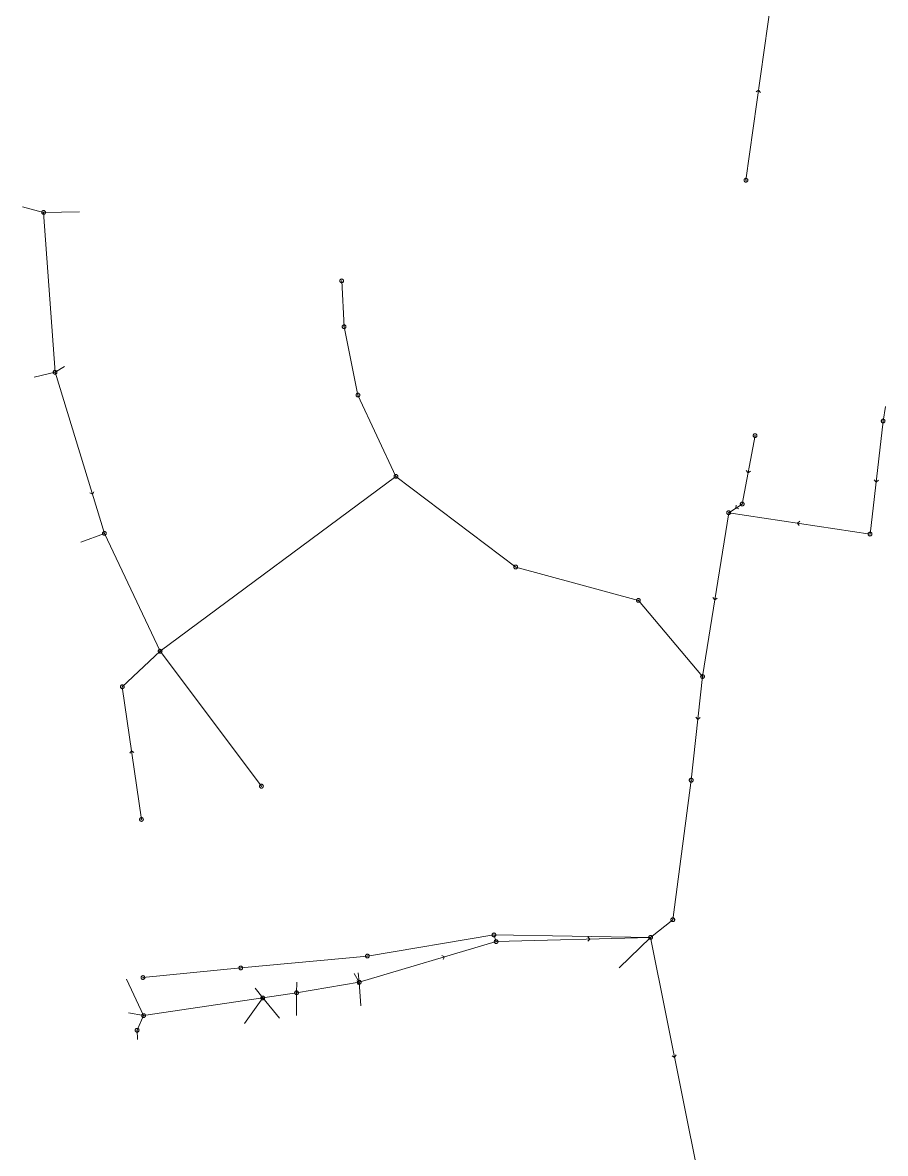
# Model space of a CAD drawing. Header units: metres. Extents: x 25504150 to 25508618, y 6694193 to 6702753.
# Drawn here: x 25504727.4 to 25504939.4, y 6696602.7 to 6696880.6 of the extents above; entities that cross this region are included whole.
import ezdxf

# ---------------------------------------------------------------- set-up
doc = ezdxf.new("R2010")
doc.units = ezdxf.units.M
for name, pattern in [('Sewer_node', [0]), ('Viemariputket', [0]), ('Viemarivarusteet', [0])]:
    doc.linetypes.add(name, pattern=pattern)
for name, color, linetype, lineweight in [('Sewer_node', 7, 'Sewer_node', 0), ('Viemariputket', 7, 'Viemariputket', 0), ('Viemarivarusteet', 7, 'Viemarivarusteet', 0)]:
    doc.layers.add(name, color=color, linetype=linetype, lineweight=lineweight)

msp = doc.modelspace()

# ---------------------------------------------------------------- linework, layer by layer
at = {"layer": 'Sewer_node', "color": 46, "linetype": 'Continuous', "true_color": 0x7f5f00, "flags": 128}
for points in [[(25504908.71, 6696863.4), (25504908.25, 6696863.99), (25504907.66, 6696863.54)], [(25504905.22, 6696770.52), (25504905.66, 6696769.91), (25504906.26, 6696770.34)], [(25504936.63, 6696768.24), (25504937.11, 6696767.66), (25504937.69, 6696768.13)], [(25504743.93, 6696765), (25504744.6, 6696764.66), (25504744.95, 6696765.31)], [(25504902.77, 6696761.99), (25504902.63, 6696761.26), (25504903.36, 6696761.11)], [(25504918.37, 6696758.04), (25504917.77, 6696757.59), (25504918.22, 6696756.99)], [(25504897.02, 6696739.28), (25504897.48, 6696738.69), (25504898.07, 6696739.13)], [(25504892.85, 6696709.92), (25504893.33, 6696709.34), (25504893.91, 6696709.8)], [(25504754.8, 6696701.19), (25504754.19, 6696701.62), (25504753.76, 6696701.02)], [(25504866.3, 6696654.82), (25504866.81, 6696655.37), (25504866.27, 6696655.88)], [(25504830.74, 6696650.31), (25504831.09, 6696650.97), (25504830.44, 6696651.32)], [(25504809.81, 6696644.09), (25504810.16, 6696644.75), (25504809.51, 6696645.1)], [(25504886.98, 6696626.7), (25504887.61, 6696626.29), (25504888.02, 6696626.9)]]:
    msp.add_lwpolyline(points, dxfattribs=at)
for points, elevation in [([(25504905.59, 6696841.86), (25504905.58, 6696841.93), (25504905.57, 6696842), (25504905.54, 6696842.07), (25504905.5, 6696842.13), (25504905.46, 6696842.19), (25504905.4, 6696842.23), (25504905.34, 6696842.27), (25504905.27, 6696842.3), (25504905.2, 6696842.31), (25504905.13, 6696842.32), (25504905.06, 6696842.31), (25504904.99, 6696842.3), (25504904.92, 6696842.27), (25504904.86, 6696842.23), (25504904.8, 6696842.19), (25504904.76, 6696842.13), (25504904.72, 6696842.07), (25504904.69, 6696842), (25504904.68, 6696841.93), (25504904.67, 6696841.86), (25504904.68, 6696841.79), (25504904.69, 6696841.72), (25504904.72, 6696841.65), (25504904.76, 6696841.59), (25504904.8, 6696841.53), (25504904.86, 6696841.49), (25504904.92, 6696841.45), (25504904.99, 6696841.42), (25504905.06, 6696841.41), (25504905.13, 6696841.4), (25504905.2, 6696841.41), (25504905.27, 6696841.42), (25504905.34, 6696841.45), (25504905.4, 6696841.49), (25504905.46, 6696841.53), (25504905.5, 6696841.59), (25504905.54, 6696841.65), (25504905.57, 6696841.72), (25504905.58, 6696841.79)], 48.59), ([(25504733.06, 6696833.93), (25504733.05, 6696834), (25504733.04, 6696834.07), (25504733.01, 6696834.14), (25504732.97, 6696834.2), (25504732.93, 6696834.26), (25504732.87, 6696834.3), (25504732.81, 6696834.34), (25504732.74, 6696834.37), (25504732.67, 6696834.38), (25504732.6, 6696834.39), (25504732.53, 6696834.38), (25504732.46, 6696834.37), (25504732.39, 6696834.34), (25504732.33, 6696834.3), (25504732.27, 6696834.26), (25504732.23, 6696834.2), (25504732.19, 6696834.14), (25504732.16, 6696834.07), (25504732.15, 6696834), (25504732.14, 6696833.93), (25504732.15, 6696833.86), (25504732.16, 6696833.79), (25504732.19, 6696833.72), (25504732.23, 6696833.66), (25504732.27, 6696833.6), (25504732.33, 6696833.56), (25504732.39, 6696833.52), (25504732.46, 6696833.49), (25504732.53, 6696833.48), (25504732.6, 6696833.47), (25504732.67, 6696833.48), (25504732.74, 6696833.49), (25504732.81, 6696833.52), (25504732.87, 6696833.56), (25504732.93, 6696833.6), (25504732.97, 6696833.66), (25504733.01, 6696833.72), (25504733.04, 6696833.79), (25504733.05, 6696833.86)], 52.51), ([(25504939.31, 6696782.67), (25504939.3, 6696782.74), (25504939.29, 6696782.81), (25504939.26, 6696782.88), (25504939.22, 6696782.94), (25504939.18, 6696783), (25504939.12, 6696783.04), (25504939.06, 6696783.08), (25504938.99, 6696783.11), (25504938.92, 6696783.12), (25504938.85, 6696783.13), (25504938.78, 6696783.12), (25504938.71, 6696783.11), (25504938.64, 6696783.08), (25504938.58, 6696783.04), (25504938.52, 6696783), (25504938.48, 6696782.94), (25504938.44, 6696782.88), (25504938.41, 6696782.81), (25504938.4, 6696782.74), (25504938.39, 6696782.67), (25504938.4, 6696782.6), (25504938.41, 6696782.53), (25504938.44, 6696782.46), (25504938.48, 6696782.4), (25504938.52, 6696782.34), (25504938.58, 6696782.3), (25504938.64, 6696782.26), (25504938.71, 6696782.23), (25504938.78, 6696782.22), (25504938.85, 6696782.21), (25504938.92, 6696782.22), (25504938.99, 6696782.23), (25504939.06, 6696782.26), (25504939.12, 6696782.3), (25504939.18, 6696782.34), (25504939.22, 6696782.4), (25504939.26, 6696782.46), (25504939.29, 6696782.53), (25504939.3, 6696782.6)], 50.02), ([(25504907.84, 6696779.09), (25504907.83, 6696779.16), (25504907.82, 6696779.23), (25504907.79, 6696779.3), (25504907.75, 6696779.36), (25504907.71, 6696779.42), (25504907.65, 6696779.46), (25504907.59, 6696779.5), (25504907.52, 6696779.53), (25504907.45, 6696779.54), (25504907.38, 6696779.55), (25504907.31, 6696779.54), (25504907.24, 6696779.53), (25504907.17, 6696779.5), (25504907.11, 6696779.46), (25504907.05, 6696779.42), (25504907.01, 6696779.36), (25504906.97, 6696779.3), (25504906.94, 6696779.23), (25504906.93, 6696779.16), (25504906.92, 6696779.09), (25504906.93, 6696779.02), (25504906.94, 6696778.95), (25504906.97, 6696778.88), (25504907.01, 6696778.82), (25504907.05, 6696778.76), (25504907.11, 6696778.72), (25504907.17, 6696778.68), (25504907.24, 6696778.65), (25504907.31, 6696778.64), (25504907.38, 6696778.63), (25504907.45, 6696778.64), (25504907.52, 6696778.65), (25504907.59, 6696778.68), (25504907.65, 6696778.72), (25504907.71, 6696778.76), (25504907.75, 6696778.82), (25504907.79, 6696778.88), (25504907.82, 6696778.95), (25504907.83, 6696779.02)], 49.45), ([(25504819.62, 6696769.07), (25504819.61, 6696769.14), (25504819.6, 6696769.21), (25504819.57, 6696769.28), (25504819.53, 6696769.34), (25504819.49, 6696769.4), (25504819.43, 6696769.44), (25504819.37, 6696769.48), (25504819.3, 6696769.51), (25504819.23, 6696769.52), (25504819.16, 6696769.53), (25504819.09, 6696769.52), (25504819.02, 6696769.51), (25504818.95, 6696769.48), (25504818.89, 6696769.44), (25504818.83, 6696769.4), (25504818.79, 6696769.34), (25504818.75, 6696769.28), (25504818.72, 6696769.21), (25504818.71, 6696769.14), (25504818.7, 6696769.07), (25504818.71, 6696769), (25504818.72, 6696768.93), (25504818.75, 6696768.86), (25504818.79, 6696768.8), (25504818.83, 6696768.74), (25504818.89, 6696768.7), (25504818.95, 6696768.66), (25504819.02, 6696768.63), (25504819.09, 6696768.62), (25504819.16, 6696768.61), (25504819.23, 6696768.62), (25504819.3, 6696768.63), (25504819.37, 6696768.66), (25504819.43, 6696768.7), (25504819.49, 6696768.74), (25504819.53, 6696768.8), (25504819.57, 6696768.86), (25504819.6, 6696768.93), (25504819.61, 6696769)], 51.5), ([(25504904.69, 6696762.27), (25504904.68, 6696762.34), (25504904.67, 6696762.42), (25504904.64, 6696762.48), (25504904.6, 6696762.55), (25504904.55, 6696762.6), (25504904.5, 6696762.65), (25504904.43, 6696762.69), (25504904.37, 6696762.72), (25504904.29, 6696762.73), (25504904.22, 6696762.74), (25504904.15, 6696762.73), (25504904.07, 6696762.72), (25504904.01, 6696762.69), (25504903.94, 6696762.65), (25504903.89, 6696762.6), (25504903.84, 6696762.55), (25504903.8, 6696762.48), (25504903.77, 6696762.42), (25504903.76, 6696762.34), (25504903.75, 6696762.27), (25504903.76, 6696762.2), (25504903.77, 6696762.12), (25504903.8, 6696762.06), (25504903.84, 6696761.99), (25504903.89, 6696761.94), (25504903.94, 6696761.89), (25504904.01, 6696761.85), (25504904.07, 6696761.82), (25504904.15, 6696761.81), (25504904.22, 6696761.8), (25504904.29, 6696761.81), (25504904.37, 6696761.82), (25504904.43, 6696761.85), (25504904.5, 6696761.89), (25504904.55, 6696761.94), (25504904.6, 6696761.99), (25504904.64, 6696762.06), (25504904.67, 6696762.12), (25504904.68, 6696762.2)], 49.81), ([(25504901.36, 6696760.14), (25504901.35, 6696760.21), (25504901.34, 6696760.28), (25504901.31, 6696760.35), (25504901.27, 6696760.41), (25504901.23, 6696760.47), (25504901.17, 6696760.51), (25504901.11, 6696760.55), (25504901.04, 6696760.58), (25504900.97, 6696760.59), (25504900.9, 6696760.6), (25504900.83, 6696760.59), (25504900.76, 6696760.58), (25504900.69, 6696760.55), (25504900.63, 6696760.51), (25504900.57, 6696760.47), (25504900.53, 6696760.41), (25504900.49, 6696760.35), (25504900.46, 6696760.28), (25504900.45, 6696760.21), (25504900.44, 6696760.14), (25504900.45, 6696760.07), (25504900.46, 6696760), (25504900.49, 6696759.93), (25504900.53, 6696759.87), (25504900.57, 6696759.81), (25504900.63, 6696759.77), (25504900.69, 6696759.73), (25504900.76, 6696759.7), (25504900.83, 6696759.69), (25504900.9, 6696759.68), (25504900.97, 6696759.69), (25504901.04, 6696759.7), (25504901.11, 6696759.73), (25504901.17, 6696759.77), (25504901.23, 6696759.81), (25504901.27, 6696759.87), (25504901.31, 6696759.93), (25504901.34, 6696760), (25504901.35, 6696760.07)], 49.63), ([(25504748, 6696755.05), (25504747.99, 6696755.12), (25504747.98, 6696755.19), (25504747.95, 6696755.26), (25504747.91, 6696755.32), (25504747.87, 6696755.38), (25504747.81, 6696755.42), (25504747.75, 6696755.46), (25504747.68, 6696755.49), (25504747.61, 6696755.5), (25504747.54, 6696755.51), (25504747.47, 6696755.5), (25504747.4, 6696755.49), (25504747.33, 6696755.46), (25504747.27, 6696755.42), (25504747.21, 6696755.38), (25504747.17, 6696755.32), (25504747.13, 6696755.26), (25504747.1, 6696755.19), (25504747.09, 6696755.12), (25504747.08, 6696755.05), (25504747.09, 6696754.98), (25504747.1, 6696754.91), (25504747.13, 6696754.84), (25504747.17, 6696754.78), (25504747.21, 6696754.72), (25504747.27, 6696754.68), (25504747.33, 6696754.64), (25504747.4, 6696754.61), (25504747.47, 6696754.6), (25504747.54, 6696754.59), (25504747.61, 6696754.6), (25504747.68, 6696754.61), (25504747.75, 6696754.64), (25504747.81, 6696754.68), (25504747.87, 6696754.72), (25504747.91, 6696754.78), (25504747.95, 6696754.84), (25504747.98, 6696754.91), (25504747.99, 6696754.98)], 51.45), ([(25504936.1, 6696754.88), (25504936.09, 6696754.95), (25504936.08, 6696755.03), (25504936.05, 6696755.09), (25504936.01, 6696755.16), (25504935.96, 6696755.21), (25504935.91, 6696755.26), (25504935.84, 6696755.3), (25504935.78, 6696755.33), (25504935.7, 6696755.34), (25504935.63, 6696755.35), (25504935.56, 6696755.34), (25504935.48, 6696755.33), (25504935.42, 6696755.3), (25504935.35, 6696755.26), (25504935.3, 6696755.21), (25504935.25, 6696755.16), (25504935.21, 6696755.09), (25504935.18, 6696755.03), (25504935.17, 6696754.95), (25504935.16, 6696754.88), (25504935.17, 6696754.81), (25504935.18, 6696754.73), (25504935.21, 6696754.67), (25504935.25, 6696754.6), (25504935.3, 6696754.55), (25504935.35, 6696754.5), (25504935.42, 6696754.46), (25504935.48, 6696754.43), (25504935.56, 6696754.42), (25504935.63, 6696754.41), (25504935.7, 6696754.42), (25504935.78, 6696754.43), (25504935.84, 6696754.46), (25504935.91, 6696754.5), (25504935.96, 6696754.55), (25504936.01, 6696754.6), (25504936.05, 6696754.67), (25504936.08, 6696754.73), (25504936.09, 6696754.81)], 50.11), ([(25504894.94, 6696719.88), (25504894.93, 6696719.95), (25504894.92, 6696720.02), (25504894.89, 6696720.09), (25504894.85, 6696720.15), (25504894.81, 6696720.21), (25504894.75, 6696720.25), (25504894.69, 6696720.29), (25504894.62, 6696720.32), (25504894.55, 6696720.33), (25504894.48, 6696720.34), (25504894.41, 6696720.33), (25504894.34, 6696720.32), (25504894.27, 6696720.29), (25504894.21, 6696720.25), (25504894.15, 6696720.21), (25504894.11, 6696720.15), (25504894.07, 6696720.09), (25504894.04, 6696720.02), (25504894.03, 6696719.95), (25504894.02, 6696719.88), (25504894.03, 6696719.81), (25504894.04, 6696719.74), (25504894.07, 6696719.67), (25504894.11, 6696719.61), (25504894.15, 6696719.55), (25504894.21, 6696719.51), (25504894.27, 6696719.47), (25504894.34, 6696719.44), (25504894.41, 6696719.43), (25504894.48, 6696719.42), (25504894.55, 6696719.43), (25504894.62, 6696719.44), (25504894.69, 6696719.47), (25504894.75, 6696719.51), (25504894.81, 6696719.55), (25504894.85, 6696719.61), (25504894.89, 6696719.67), (25504894.92, 6696719.74), (25504894.93, 6696719.81)], 49.78), ([(25504892.16, 6696694.41), (25504892.15, 6696694.48), (25504892.14, 6696694.56), (25504892.11, 6696694.62), (25504892.07, 6696694.69), (25504892.02, 6696694.74), (25504891.97, 6696694.79), (25504891.9, 6696694.83), (25504891.84, 6696694.86), (25504891.76, 6696694.87), (25504891.69, 6696694.88), (25504891.62, 6696694.87), (25504891.54, 6696694.86), (25504891.48, 6696694.83), (25504891.41, 6696694.79), (25504891.36, 6696694.74), (25504891.31, 6696694.69), (25504891.27, 6696694.62), (25504891.24, 6696694.56), (25504891.23, 6696694.48), (25504891.22, 6696694.41), (25504891.23, 6696694.34), (25504891.24, 6696694.26), (25504891.27, 6696694.2), (25504891.31, 6696694.13), (25504891.36, 6696694.08), (25504891.41, 6696694.03), (25504891.48, 6696693.99), (25504891.54, 6696693.96), (25504891.62, 6696693.95), (25504891.69, 6696693.94), (25504891.76, 6696693.95), (25504891.84, 6696693.96), (25504891.9, 6696693.99), (25504891.97, 6696694.03), (25504892.02, 6696694.08), (25504892.07, 6696694.13), (25504892.11, 6696694.2), (25504892.14, 6696694.26), (25504892.15, 6696694.34)], 49.97), ([(25504887.65, 6696660.12), (25504887.64, 6696660.19), (25504887.63, 6696660.27), (25504887.6, 6696660.33), (25504887.56, 6696660.4), (25504887.51, 6696660.45), (25504887.46, 6696660.5), (25504887.39, 6696660.54), (25504887.33, 6696660.57), (25504887.25, 6696660.58), (25504887.18, 6696660.59), (25504887.11, 6696660.58), (25504887.03, 6696660.57), (25504886.97, 6696660.54), (25504886.9, 6696660.5), (25504886.85, 6696660.45), (25504886.8, 6696660.4), (25504886.76, 6696660.33), (25504886.73, 6696660.27), (25504886.72, 6696660.19), (25504886.71, 6696660.12), (25504886.72, 6696660.05), (25504886.73, 6696659.97), (25504886.76, 6696659.91), (25504886.8, 6696659.84), (25504886.85, 6696659.79), (25504886.9, 6696659.74), (25504886.97, 6696659.7), (25504887.03, 6696659.67), (25504887.11, 6696659.66), (25504887.18, 6696659.65), (25504887.25, 6696659.66), (25504887.33, 6696659.67), (25504887.39, 6696659.7), (25504887.46, 6696659.74), (25504887.51, 6696659.79), (25504887.56, 6696659.84), (25504887.6, 6696659.91), (25504887.63, 6696659.97), (25504887.64, 6696660.05)], 49.84), ([(25504882.18, 6696655.78), (25504882.17, 6696655.85), (25504882.16, 6696655.92), (25504882.13, 6696655.99), (25504882.09, 6696656.05), (25504882.05, 6696656.11), (25504881.99, 6696656.15), (25504881.93, 6696656.19), (25504881.86, 6696656.22), (25504881.79, 6696656.23), (25504881.72, 6696656.24), (25504881.65, 6696656.23), (25504881.58, 6696656.22), (25504881.51, 6696656.19), (25504881.45, 6696656.15), (25504881.39, 6696656.11), (25504881.35, 6696656.05), (25504881.31, 6696655.99), (25504881.28, 6696655.92), (25504881.27, 6696655.85), (25504881.26, 6696655.78), (25504881.27, 6696655.71), (25504881.28, 6696655.64), (25504881.31, 6696655.57), (25504881.35, 6696655.51), (25504881.39, 6696655.45), (25504881.45, 6696655.41), (25504881.51, 6696655.37), (25504881.58, 6696655.34), (25504881.65, 6696655.33), (25504881.72, 6696655.32), (25504881.79, 6696655.33), (25504881.86, 6696655.34), (25504881.93, 6696655.37), (25504881.99, 6696655.41), (25504882.05, 6696655.45), (25504882.09, 6696655.51), (25504882.13, 6696655.57), (25504882.16, 6696655.64), (25504882.17, 6696655.71)], 49.95), ([(25504844.23, 6696654.74), (25504844.22, 6696654.81), (25504844.21, 6696654.88), (25504844.18, 6696654.95), (25504844.14, 6696655.01), (25504844.1, 6696655.07), (25504844.04, 6696655.11), (25504843.98, 6696655.15), (25504843.91, 6696655.18), (25504843.84, 6696655.19), (25504843.77, 6696655.2), (25504843.7, 6696655.19), (25504843.63, 6696655.18), (25504843.56, 6696655.15), (25504843.5, 6696655.11), (25504843.44, 6696655.07), (25504843.4, 6696655.01), (25504843.36, 6696654.95), (25504843.33, 6696654.88), (25504843.32, 6696654.81), (25504843.31, 6696654.74), (25504843.32, 6696654.67), (25504843.33, 6696654.6), (25504843.36, 6696654.53), (25504843.4, 6696654.47), (25504843.44, 6696654.41), (25504843.5, 6696654.37), (25504843.56, 6696654.33), (25504843.63, 6696654.3), (25504843.7, 6696654.29), (25504843.77, 6696654.28), (25504843.84, 6696654.29), (25504843.91, 6696654.3), (25504843.98, 6696654.33), (25504844.04, 6696654.37), (25504844.1, 6696654.41), (25504844.14, 6696654.47), (25504844.18, 6696654.53), (25504844.21, 6696654.6), (25504844.22, 6696654.67)], 52.56), ([(25504810.62, 6696644.75), (25504810.61, 6696644.82), (25504810.6, 6696644.89), (25504810.57, 6696644.96), (25504810.53, 6696645.02), (25504810.49, 6696645.08), (25504810.43, 6696645.12), (25504810.37, 6696645.16), (25504810.3, 6696645.19), (25504810.23, 6696645.2), (25504810.16, 6696645.21), (25504810.09, 6696645.2), (25504810.02, 6696645.19), (25504809.95, 6696645.16), (25504809.89, 6696645.12), (25504809.83, 6696645.08), (25504809.79, 6696645.02), (25504809.75, 6696644.96), (25504809.72, 6696644.89), (25504809.71, 6696644.82), (25504809.7, 6696644.75), (25504809.71, 6696644.68), (25504809.72, 6696644.61), (25504809.75, 6696644.54), (25504809.79, 6696644.48), (25504809.83, 6696644.42), (25504809.89, 6696644.38), (25504809.95, 6696644.34), (25504810.02, 6696644.31), (25504810.09, 6696644.3), (25504810.16, 6696644.29), (25504810.23, 6696644.3), (25504810.3, 6696644.31), (25504810.37, 6696644.34), (25504810.43, 6696644.38), (25504810.49, 6696644.42), (25504810.53, 6696644.48), (25504810.57, 6696644.54), (25504810.6, 6696644.61), (25504810.61, 6696644.68)], 51.94), ([(25504786.88, 6696640.9), (25504786.87, 6696640.97), (25504786.86, 6696641.04), (25504786.83, 6696641.11), (25504786.79, 6696641.17), (25504786.75, 6696641.23), (25504786.69, 6696641.27), (25504786.63, 6696641.31), (25504786.56, 6696641.34), (25504786.49, 6696641.35), (25504786.42, 6696641.36), (25504786.35, 6696641.35), (25504786.28, 6696641.34), (25504786.21, 6696641.31), (25504786.15, 6696641.27), (25504786.09, 6696641.23), (25504786.05, 6696641.17), (25504786.01, 6696641.11), (25504785.98, 6696641.04), (25504785.97, 6696640.97), (25504785.96, 6696640.9), (25504785.97, 6696640.83), (25504785.98, 6696640.76), (25504786.01, 6696640.69), (25504786.05, 6696640.63), (25504786.09, 6696640.57), (25504786.15, 6696640.53), (25504786.21, 6696640.49), (25504786.28, 6696640.46), (25504786.35, 6696640.45), (25504786.42, 6696640.44), (25504786.49, 6696640.45), (25504786.56, 6696640.46), (25504786.63, 6696640.49), (25504786.69, 6696640.53), (25504786.75, 6696640.57), (25504786.79, 6696640.63), (25504786.83, 6696640.69), (25504786.86, 6696640.76), (25504786.87, 6696640.83)], 51.76), ([(25504795.19, 6696642.15), (25504795.18, 6696642.22), (25504795.17, 6696642.29), (25504795.14, 6696642.36), (25504795.1, 6696642.42), (25504795.06, 6696642.48), (25504795, 6696642.52), (25504794.94, 6696642.56), (25504794.87, 6696642.59), (25504794.8, 6696642.6), (25504794.73, 6696642.61), (25504794.66, 6696642.6), (25504794.59, 6696642.59), (25504794.52, 6696642.56), (25504794.46, 6696642.52), (25504794.4, 6696642.48), (25504794.36, 6696642.42), (25504794.32, 6696642.36), (25504794.29, 6696642.29), (25504794.28, 6696642.22), (25504794.27, 6696642.15), (25504794.28, 6696642.08), (25504794.29, 6696642.01), (25504794.32, 6696641.94), (25504794.36, 6696641.88), (25504794.4, 6696641.82), (25504794.46, 6696641.78), (25504794.52, 6696641.74), (25504794.59, 6696641.71), (25504794.66, 6696641.7), (25504794.73, 6696641.69), (25504794.8, 6696641.7), (25504794.87, 6696641.71), (25504794.94, 6696641.74), (25504795, 6696641.78), (25504795.06, 6696641.82), (25504795.1, 6696641.88), (25504795.14, 6696641.94), (25504795.17, 6696642.01), (25504795.18, 6696642.08)], 51.82), ([(25504757.63, 6696636.54), (25504757.62, 6696636.61), (25504757.61, 6696636.68), (25504757.58, 6696636.75), (25504757.54, 6696636.81), (25504757.5, 6696636.87), (25504757.44, 6696636.91), (25504757.38, 6696636.95), (25504757.31, 6696636.98), (25504757.24, 6696636.99), (25504757.17, 6696637), (25504757.1, 6696636.99), (25504757.03, 6696636.98), (25504756.96, 6696636.95), (25504756.9, 6696636.91), (25504756.84, 6696636.87), (25504756.8, 6696636.81), (25504756.76, 6696636.75), (25504756.73, 6696636.68), (25504756.72, 6696636.61), (25504756.71, 6696636.54), (25504756.72, 6696636.47), (25504756.73, 6696636.4), (25504756.76, 6696636.33), (25504756.8, 6696636.27), (25504756.84, 6696636.21), (25504756.9, 6696636.17), (25504756.96, 6696636.13), (25504757.03, 6696636.1), (25504757.1, 6696636.09), (25504757.17, 6696636.08), (25504757.24, 6696636.09), (25504757.31, 6696636.1), (25504757.38, 6696636.13), (25504757.44, 6696636.17), (25504757.5, 6696636.21), (25504757.54, 6696636.27), (25504757.58, 6696636.33), (25504757.61, 6696636.4), (25504757.62, 6696636.47)], 51.99), ([(25504756.04, 6696632.95), (25504756.03, 6696633.02), (25504756.02, 6696633.1), (25504755.99, 6696633.16), (25504755.95, 6696633.23), (25504755.9, 6696633.28), (25504755.85, 6696633.33), (25504755.78, 6696633.37), (25504755.72, 6696633.4), (25504755.64, 6696633.41), (25504755.57, 6696633.42), (25504755.5, 6696633.41), (25504755.42, 6696633.4), (25504755.36, 6696633.37), (25504755.29, 6696633.33), (25504755.24, 6696633.28), (25504755.19, 6696633.23), (25504755.15, 6696633.16), (25504755.12, 6696633.1), (25504755.11, 6696633.02), (25504755.1, 6696632.95), (25504755.11, 6696632.88), (25504755.12, 6696632.8), (25504755.15, 6696632.74), (25504755.19, 6696632.67), (25504755.24, 6696632.62), (25504755.29, 6696632.57), (25504755.36, 6696632.53), (25504755.42, 6696632.5), (25504755.5, 6696632.49), (25504755.57, 6696632.48), (25504755.64, 6696632.49), (25504755.72, 6696632.5), (25504755.78, 6696632.53), (25504755.85, 6696632.57), (25504755.9, 6696632.62), (25504755.95, 6696632.67), (25504755.99, 6696632.74), (25504756.02, 6696632.8), (25504756.03, 6696632.88)], 52.19)]:
    msp.add_lwpolyline(points, close=True, dxfattribs=dict(at, elevation=elevation))
for points in [[(25504806.29, 6696817.12), (25504806.28, 6696817.19), (25504806.27, 6696817.26), (25504806.24, 6696817.33), (25504806.2, 6696817.39), (25504806.16, 6696817.45), (25504806.1, 6696817.49), (25504806.04, 6696817.53), (25504805.97, 6696817.56), (25504805.9, 6696817.57), (25504805.83, 6696817.58), (25504805.76, 6696817.57), (25504805.69, 6696817.56), (25504805.62, 6696817.53), (25504805.56, 6696817.49), (25504805.5, 6696817.45), (25504805.46, 6696817.39), (25504805.42, 6696817.33), (25504805.39, 6696817.26), (25504805.38, 6696817.19), (25504805.37, 6696817.12), (25504805.38, 6696817.05), (25504805.39, 6696816.98), (25504805.42, 6696816.91), (25504805.46, 6696816.85), (25504805.5, 6696816.79), (25504805.56, 6696816.75), (25504805.62, 6696816.71), (25504805.69, 6696816.68), (25504805.76, 6696816.67), (25504805.83, 6696816.66), (25504805.9, 6696816.67), (25504805.97, 6696816.68), (25504806.04, 6696816.71), (25504806.1, 6696816.75), (25504806.16, 6696816.79), (25504806.2, 6696816.85), (25504806.24, 6696816.91), (25504806.27, 6696816.98), (25504806.28, 6696817.05)], [(25504806.88, 6696805.85), (25504806.87, 6696805.92), (25504806.86, 6696805.99), (25504806.83, 6696806.06), (25504806.79, 6696806.12), (25504806.75, 6696806.18), (25504806.69, 6696806.22), (25504806.63, 6696806.26), (25504806.56, 6696806.29), (25504806.49, 6696806.3), (25504806.42, 6696806.31), (25504806.35, 6696806.3), (25504806.28, 6696806.29), (25504806.21, 6696806.26), (25504806.15, 6696806.22), (25504806.09, 6696806.18), (25504806.05, 6696806.12), (25504806.01, 6696806.06), (25504805.98, 6696805.99), (25504805.97, 6696805.92), (25504805.96, 6696805.85), (25504805.97, 6696805.78), (25504805.98, 6696805.71), (25504806.01, 6696805.64), (25504806.05, 6696805.58), (25504806.09, 6696805.52), (25504806.15, 6696805.48), (25504806.21, 6696805.44), (25504806.28, 6696805.41), (25504806.35, 6696805.4), (25504806.42, 6696805.39), (25504806.49, 6696805.4), (25504806.56, 6696805.41), (25504806.63, 6696805.44), (25504806.69, 6696805.48), (25504806.75, 6696805.52), (25504806.79, 6696805.58), (25504806.83, 6696805.64), (25504806.86, 6696805.71), (25504806.87, 6696805.78)], [(25504735.87, 6696794.64), (25504735.86, 6696794.71), (25504735.85, 6696794.78), (25504735.82, 6696794.85), (25504735.78, 6696794.91), (25504735.74, 6696794.97), (25504735.68, 6696795.01), (25504735.62, 6696795.05), (25504735.55, 6696795.08), (25504735.48, 6696795.09), (25504735.41, 6696795.1), (25504735.34, 6696795.09), (25504735.27, 6696795.08), (25504735.2, 6696795.05), (25504735.14, 6696795.01), (25504735.08, 6696794.97), (25504735.04, 6696794.91), (25504735, 6696794.85), (25504734.97, 6696794.78), (25504734.96, 6696794.71), (25504734.95, 6696794.64), (25504734.96, 6696794.57), (25504734.97, 6696794.5), (25504735, 6696794.43), (25504735.04, 6696794.37), (25504735.08, 6696794.31), (25504735.14, 6696794.27), (25504735.2, 6696794.23), (25504735.27, 6696794.2), (25504735.34, 6696794.19), (25504735.41, 6696794.18), (25504735.48, 6696794.19), (25504735.55, 6696794.2), (25504735.62, 6696794.23), (25504735.68, 6696794.27), (25504735.74, 6696794.31), (25504735.78, 6696794.37), (25504735.82, 6696794.43), (25504735.85, 6696794.5), (25504735.86, 6696794.57)], [(25504810.28, 6696789.04), (25504810.27, 6696789.11), (25504810.26, 6696789.18), (25504810.23, 6696789.25), (25504810.19, 6696789.31), (25504810.15, 6696789.37), (25504810.09, 6696789.41), (25504810.03, 6696789.45), (25504809.96, 6696789.48), (25504809.89, 6696789.49), (25504809.82, 6696789.5), (25504809.75, 6696789.49), (25504809.68, 6696789.48), (25504809.61, 6696789.45), (25504809.55, 6696789.41), (25504809.49, 6696789.37), (25504809.45, 6696789.31), (25504809.41, 6696789.25), (25504809.38, 6696789.18), (25504809.37, 6696789.11), (25504809.36, 6696789.04), (25504809.37, 6696788.97), (25504809.38, 6696788.9), (25504809.41, 6696788.83), (25504809.45, 6696788.77), (25504809.49, 6696788.71), (25504809.55, 6696788.67), (25504809.61, 6696788.63), (25504809.68, 6696788.6), (25504809.75, 6696788.59), (25504809.82, 6696788.58), (25504809.89, 6696788.59), (25504809.96, 6696788.6), (25504810.03, 6696788.63), (25504810.09, 6696788.67), (25504810.15, 6696788.71), (25504810.19, 6696788.77), (25504810.23, 6696788.83), (25504810.26, 6696788.9), (25504810.27, 6696788.97)], [(25504849.06, 6696746.79), (25504849.05, 6696746.86), (25504849.04, 6696746.94), (25504849.01, 6696747), (25504848.97, 6696747.07), (25504848.92, 6696747.12), (25504848.87, 6696747.17), (25504848.8, 6696747.21), (25504848.74, 6696747.24), (25504848.66, 6696747.25), (25504848.59, 6696747.26), (25504848.52, 6696747.25), (25504848.44, 6696747.24), (25504848.38, 6696747.21), (25504848.31, 6696747.17), (25504848.26, 6696747.12), (25504848.21, 6696747.07), (25504848.17, 6696747), (25504848.14, 6696746.94), (25504848.13, 6696746.86), (25504848.12, 6696746.79), (25504848.13, 6696746.72), (25504848.14, 6696746.64), (25504848.17, 6696746.58), (25504848.21, 6696746.51), (25504848.26, 6696746.46), (25504848.31, 6696746.41), (25504848.38, 6696746.37), (25504848.44, 6696746.34), (25504848.52, 6696746.33), (25504848.59, 6696746.32), (25504848.66, 6696746.33), (25504848.74, 6696746.34), (25504848.8, 6696746.37), (25504848.87, 6696746.41), (25504848.92, 6696746.46), (25504848.97, 6696746.51), (25504849.01, 6696746.58), (25504849.04, 6696746.64), (25504849.05, 6696746.72)], [(25504879.18, 6696738.59), (25504879.17, 6696738.66), (25504879.16, 6696738.73), (25504879.13, 6696738.8), (25504879.09, 6696738.86), (25504879.05, 6696738.92), (25504878.99, 6696738.96), (25504878.93, 6696739), (25504878.86, 6696739.03), (25504878.79, 6696739.04), (25504878.72, 6696739.05), (25504878.65, 6696739.04), (25504878.58, 6696739.03), (25504878.51, 6696739), (25504878.45, 6696738.96), (25504878.39, 6696738.92), (25504878.35, 6696738.86), (25504878.31, 6696738.8), (25504878.28, 6696738.73), (25504878.27, 6696738.66), (25504878.26, 6696738.59), (25504878.27, 6696738.52), (25504878.28, 6696738.45), (25504878.31, 6696738.38), (25504878.35, 6696738.32), (25504878.39, 6696738.26), (25504878.45, 6696738.22), (25504878.51, 6696738.18), (25504878.58, 6696738.15), (25504878.65, 6696738.14), (25504878.72, 6696738.13), (25504878.79, 6696738.14), (25504878.86, 6696738.15), (25504878.93, 6696738.18), (25504878.99, 6696738.22), (25504879.05, 6696738.26), (25504879.09, 6696738.32), (25504879.13, 6696738.38), (25504879.16, 6696738.45), (25504879.17, 6696738.52)], [(25504761.69, 6696726.11), (25504761.68, 6696726.18), (25504761.67, 6696726.25), (25504761.64, 6696726.32), (25504761.6, 6696726.38), (25504761.56, 6696726.44), (25504761.5, 6696726.48), (25504761.44, 6696726.52), (25504761.37, 6696726.55), (25504761.3, 6696726.56), (25504761.23, 6696726.57), (25504761.16, 6696726.56), (25504761.09, 6696726.55), (25504761.02, 6696726.52), (25504760.96, 6696726.48), (25504760.9, 6696726.44), (25504760.86, 6696726.38), (25504760.82, 6696726.32), (25504760.79, 6696726.25), (25504760.78, 6696726.18), (25504760.77, 6696726.11), (25504760.78, 6696726.04), (25504760.79, 6696725.97), (25504760.82, 6696725.9), (25504760.86, 6696725.84), (25504760.9, 6696725.78), (25504760.96, 6696725.74), (25504761.02, 6696725.7), (25504761.09, 6696725.67), (25504761.16, 6696725.66), (25504761.23, 6696725.65), (25504761.3, 6696725.66), (25504761.37, 6696725.67), (25504761.44, 6696725.7), (25504761.5, 6696725.74), (25504761.56, 6696725.78), (25504761.6, 6696725.84), (25504761.64, 6696725.9), (25504761.67, 6696725.97), (25504761.68, 6696726.04)], [(25504752.37, 6696717.35), (25504752.36, 6696717.42), (25504752.35, 6696717.49), (25504752.32, 6696717.56), (25504752.28, 6696717.62), (25504752.24, 6696717.68), (25504752.18, 6696717.72), (25504752.12, 6696717.76), (25504752.05, 6696717.79), (25504751.98, 6696717.8), (25504751.91, 6696717.81), (25504751.84, 6696717.8), (25504751.77, 6696717.79), (25504751.7, 6696717.76), (25504751.64, 6696717.72), (25504751.58, 6696717.68), (25504751.54, 6696717.62), (25504751.5, 6696717.56), (25504751.47, 6696717.49), (25504751.46, 6696717.42), (25504751.45, 6696717.35), (25504751.46, 6696717.28), (25504751.47, 6696717.21), (25504751.5, 6696717.14), (25504751.54, 6696717.08), (25504751.58, 6696717.02), (25504751.64, 6696716.98), (25504751.7, 6696716.94), (25504751.77, 6696716.91), (25504751.84, 6696716.9), (25504751.91, 6696716.89), (25504751.98, 6696716.9), (25504752.05, 6696716.91), (25504752.12, 6696716.94), (25504752.18, 6696716.98), (25504752.24, 6696717.02), (25504752.28, 6696717.08), (25504752.32, 6696717.14), (25504752.35, 6696717.21), (25504752.36, 6696717.28)], [(25504786.58, 6696692.93), (25504786.57, 6696693), (25504786.56, 6696693.08), (25504786.53, 6696693.14), (25504786.49, 6696693.21), (25504786.44, 6696693.26), (25504786.39, 6696693.31), (25504786.32, 6696693.35), (25504786.26, 6696693.38), (25504786.18, 6696693.39), (25504786.11, 6696693.4), (25504786.04, 6696693.39), (25504785.96, 6696693.38), (25504785.9, 6696693.35), (25504785.83, 6696693.31), (25504785.78, 6696693.26), (25504785.73, 6696693.21), (25504785.69, 6696693.14), (25504785.66, 6696693.08), (25504785.65, 6696693), (25504785.64, 6696692.93), (25504785.65, 6696692.86), (25504785.66, 6696692.78), (25504785.69, 6696692.72), (25504785.73, 6696692.65), (25504785.78, 6696692.6), (25504785.83, 6696692.55), (25504785.9, 6696692.51), (25504785.96, 6696692.48), (25504786.04, 6696692.47), (25504786.11, 6696692.46), (25504786.18, 6696692.47), (25504786.26, 6696692.48), (25504786.32, 6696692.51), (25504786.39, 6696692.55), (25504786.44, 6696692.6), (25504786.49, 6696692.65), (25504786.53, 6696692.72), (25504786.56, 6696692.78), (25504786.57, 6696692.86)], [(25504757.1, 6696684.75), (25504757.09, 6696684.82), (25504757.08, 6696684.89), (25504757.05, 6696684.96), (25504757.01, 6696685.02), (25504756.97, 6696685.08), (25504756.91, 6696685.12), (25504756.85, 6696685.16), (25504756.78, 6696685.19), (25504756.71, 6696685.2), (25504756.64, 6696685.21), (25504756.57, 6696685.2), (25504756.5, 6696685.19), (25504756.43, 6696685.16), (25504756.37, 6696685.12), (25504756.31, 6696685.08), (25504756.27, 6696685.02), (25504756.23, 6696684.96), (25504756.2, 6696684.89), (25504756.19, 6696684.82), (25504756.18, 6696684.75), (25504756.19, 6696684.68), (25504756.2, 6696684.61), (25504756.23, 6696684.54), (25504756.27, 6696684.48), (25504756.31, 6696684.42), (25504756.37, 6696684.38), (25504756.43, 6696684.34), (25504756.5, 6696684.31), (25504756.57, 6696684.3), (25504756.64, 6696684.29), (25504756.71, 6696684.3), (25504756.78, 6696684.31), (25504756.85, 6696684.34), (25504756.91, 6696684.38), (25504756.97, 6696684.42), (25504757.01, 6696684.48), (25504757.05, 6696684.54), (25504757.08, 6696684.61), (25504757.09, 6696684.68)]]:
    msp.add_lwpolyline(points, close=True, dxfattribs=at)
at = {"layer": 'Sewer_node', "color": 252, "linetype": 'Continuous', "lineweight": 9, "true_color": 0x848484, "flags": 128}
for points, elevation in [([(25504843.69, 6696656.39), (25504843.68, 6696656.46), (25504843.67, 6696656.54), (25504843.64, 6696656.6), (25504843.6, 6696656.67), (25504843.55, 6696656.72), (25504843.5, 6696656.77), (25504843.43, 6696656.81), (25504843.37, 6696656.84), (25504843.29, 6696656.85), (25504843.22, 6696656.86), (25504843.15, 6696656.85), (25504843.07, 6696656.84), (25504843.01, 6696656.81), (25504842.94, 6696656.77), (25504842.89, 6696656.72), (25504842.84, 6696656.67), (25504842.8, 6696656.6), (25504842.77, 6696656.54), (25504842.76, 6696656.46), (25504842.75, 6696656.39), (25504842.76, 6696656.32), (25504842.77, 6696656.24), (25504842.8, 6696656.18), (25504842.84, 6696656.11), (25504842.89, 6696656.06), (25504842.94, 6696656.01), (25504843.01, 6696655.97), (25504843.07, 6696655.94), (25504843.15, 6696655.93), (25504843.22, 6696655.92), (25504843.29, 6696655.93), (25504843.37, 6696655.94), (25504843.43, 6696655.97), (25504843.5, 6696656.01), (25504843.55, 6696656.06), (25504843.6, 6696656.11), (25504843.64, 6696656.18), (25504843.67, 6696656.24), (25504843.68, 6696656.32)], 52.84), ([(25504812.6, 6696651.18), (25504812.59, 6696651.25), (25504812.58, 6696651.32), (25504812.55, 6696651.39), (25504812.51, 6696651.45), (25504812.47, 6696651.51), (25504812.41, 6696651.55), (25504812.35, 6696651.59), (25504812.28, 6696651.62), (25504812.21, 6696651.63), (25504812.14, 6696651.64), (25504812.07, 6696651.63), (25504812, 6696651.62), (25504811.93, 6696651.59), (25504811.87, 6696651.55), (25504811.81, 6696651.51), (25504811.77, 6696651.45), (25504811.73, 6696651.39), (25504811.7, 6696651.32), (25504811.69, 6696651.25), (25504811.68, 6696651.18), (25504811.69, 6696651.11), (25504811.7, 6696651.04), (25504811.73, 6696650.97), (25504811.77, 6696650.91), (25504811.81, 6696650.85), (25504811.87, 6696650.81), (25504811.93, 6696650.77), (25504812, 6696650.74), (25504812.07, 6696650.73), (25504812.14, 6696650.72), (25504812.21, 6696650.73), (25504812.28, 6696650.74), (25504812.35, 6696650.77), (25504812.41, 6696650.81), (25504812.47, 6696650.85), (25504812.51, 6696650.91), (25504812.55, 6696650.97), (25504812.58, 6696651.04), (25504812.59, 6696651.11)], 52.06), ([(25504781.5, 6696648.26), (25504781.49, 6696648.33), (25504781.48, 6696648.4), (25504781.45, 6696648.47), (25504781.41, 6696648.53), (25504781.37, 6696648.59), (25504781.31, 6696648.63), (25504781.25, 6696648.67), (25504781.18, 6696648.7), (25504781.11, 6696648.71), (25504781.04, 6696648.72), (25504780.97, 6696648.71), (25504780.9, 6696648.7), (25504780.83, 6696648.67), (25504780.77, 6696648.63), (25504780.71, 6696648.59), (25504780.67, 6696648.53), (25504780.63, 6696648.47), (25504780.6, 6696648.4), (25504780.59, 6696648.33), (25504780.58, 6696648.26), (25504780.59, 6696648.19), (25504780.6, 6696648.12), (25504780.63, 6696648.05), (25504780.67, 6696647.99), (25504780.71, 6696647.93), (25504780.77, 6696647.89), (25504780.83, 6696647.85), (25504780.9, 6696647.82), (25504780.97, 6696647.81), (25504781.04, 6696647.8), (25504781.11, 6696647.81), (25504781.18, 6696647.82), (25504781.25, 6696647.85), (25504781.31, 6696647.89), (25504781.37, 6696647.93), (25504781.41, 6696647.99), (25504781.45, 6696648.05), (25504781.48, 6696648.12), (25504781.49, 6696648.19)], 51.77), ([(25504757.46, 6696645.91), (25504757.45, 6696645.98), (25504757.44, 6696646.05), (25504757.41, 6696646.12), (25504757.37, 6696646.18), (25504757.33, 6696646.24), (25504757.27, 6696646.28), (25504757.21, 6696646.32), (25504757.14, 6696646.35), (25504757.07, 6696646.36), (25504757, 6696646.37), (25504756.93, 6696646.36), (25504756.86, 6696646.35), (25504756.79, 6696646.32), (25504756.73, 6696646.28), (25504756.67, 6696646.24), (25504756.63, 6696646.18), (25504756.59, 6696646.12), (25504756.56, 6696646.05), (25504756.55, 6696645.98), (25504756.54, 6696645.91), (25504756.55, 6696645.84), (25504756.56, 6696645.77), (25504756.59, 6696645.7), (25504756.63, 6696645.64), (25504756.67, 6696645.58), (25504756.73, 6696645.54), (25504756.79, 6696645.5), (25504756.86, 6696645.47), (25504756.93, 6696645.46), (25504757, 6696645.45), (25504757.07, 6696645.46), (25504757.14, 6696645.47), (25504757.21, 6696645.5), (25504757.27, 6696645.54), (25504757.33, 6696645.58), (25504757.37, 6696645.64), (25504757.41, 6696645.7), (25504757.44, 6696645.77), (25504757.45, 6696645.84)], 51.55)]:
    msp.add_lwpolyline(points, close=True, dxfattribs=dict(at, elevation=elevation))
at = {"layer": 'Viemariputket', "color": 1, "linetype": 'Continuous', "lineweight": 15}
for p, q in [((25504911.99, 6696890.53, 45.25), (25504905.13, 6696841.86, 46.62)), ((25504732.6, 6696833.93, 50.51), (25504727.44, 6696835.33)), ((25504732.6, 6696833.93, 50.49), (25504741.39, 6696834.07)), ((25504732.6, 6696833.93, 50.47), (25504735.41, 6696794.64, 49.75)), ((25504806.42, 6696805.85), (25504805.83, 6696817.12)), ((25504809.82, 6696789.04), (25504806.42, 6696805.85)), ((25504735.41, 6696794.64, 49.81), (25504730.24, 6696793.43)), ((25504735.41, 6696794.64, 49.81), (25504737.7, 6696796.04)), ((25504735.41, 6696794.64, 49.77), (25504747.54, 6696755.05, 49.5)), ((25504819.16, 6696769.07), (25504809.82, 6696789.04)), ((25504938.85, 6696782.67, 48.13), (25504939.4, 6696786.22)), ((25504935.63, 6696754.88), (25504938.85, 6696782.67)), ((25504904.22, 6696762.27), (25504907.38, 6696779.09)), ((25504819.16, 6696769.07), (25504761.23, 6696726.11)), ((25504848.59, 6696746.79), (25504819.16, 6696769.07)), ((25504900.9, 6696760.14), (25504904.22, 6696762.27)), ((25504894.48, 6696719.88), (25504900.9, 6696760.14)), ((25504900.9, 6696760.14), (25504935.63, 6696754.88)), ((25504747.54, 6696755.05, 49.6), (25504741.74, 6696752.9)), ((25504761.23, 6696726.11), (25504747.54, 6696755.05)), ((25504878.72, 6696738.59), (25504848.59, 6696746.79)), ((25504894.48, 6696719.88), (25504878.72, 6696738.59)), ((25504761.23, 6696726.11), (25504751.91, 6696717.35)), ((25504761.23, 6696726.11), (25504786.11, 6696692.93)), ((25504891.69, 6696694.41), (25504894.48, 6696719.88)), ((25504751.91, 6696717.35), (25504756.64, 6696684.75)), ((25504887.18, 6696660.12), (25504891.69, 6696694.41)), ((25504881.72, 6696655.78, 47.46), (25504887.18, 6696660.12, 47.44)), ((25504843.77, 6696654.74), (25504843.22, 6696656.39)), ((25504843.77, 6696654.74, 49.36), (25504881.72, 6696655.78, 48.31)), ((25504881.72, 6696655.78, 48), (25504874.01, 6696648.33, 47.99)), ((25504894.6, 6696591.3, 47.18), (25504881.72, 6696655.78, 47.43)), ((25504810.16, 6696644.75), (25504843.77, 6696654.74)), ((25504810.16, 6696644.75), (25504809.91, 6696647.07)), ((25504757.17, 6696636.54, 50.11), (25504752.92, 6696645.53, 50.21)), ((25504794.73, 6696642.15), (25504794.77, 6696644.79)), ((25504794.73, 6696642.15), (25504810.16, 6696644.75)), ((25504810.16, 6696644.75), (25504808.88, 6696646.86)), ((25504810.16, 6696644.75), (25504810.57, 6696638.92)), ((25504786.42, 6696640.9, 49.84), (25504784.6, 6696643.28, 49.84)), ((25504786.42, 6696640.9, 49.82), (25504794.73, 6696642.15, 49.74)), ((25504794.73, 6696642.15), (25504794.75, 6696636.56)), ((25504757.17, 6696636.54, 50.1), (25504786.42, 6696640.9, 49.83)), ((25504786.42, 6696640.9, 49.85), (25504781.94, 6696634.63, 49.9)), ((25504786.42, 6696640.9, 49.91), (25504790.59, 6696635.92, 49.96)), ((25504757.17, 6696636.54, 50.31), (25504753.43, 6696637.27, 50.15)), ((25504757.17, 6696636.54, 50.11), (25504755.57, 6696632.95, 50.63)), ((25504755.57, 6696632.95), (25504755.69, 6696630.65))]:
    msp.add_line(p, q, dxfattribs=at)
at = {"layer": 'Viemariputket', "color": 251, "linetype": 'Continuous', "lineweight": 15, "true_color": 0x595959}
for p, q in [((25504843.22, 6696656.39), (25504812.14, 6696651.18)), ((25504881.67, 6696655.76), (25504843.22, 6696656.39)), ((25504812.14, 6696651.18), (25504781.04, 6696648.26)), ((25504781.04, 6696648.26), (25504757, 6696645.91))]:
    msp.add_line(p, q, dxfattribs=at)
at = {"layer": 'Viemarivarusteet', "color": 1}
for p in [(25504905.13, 6696841.86, 48.59), (25504732.6, 6696833.93, 52.51), (25504805.83, 6696817.12), (25504806.42, 6696805.85), (25504735.41, 6696794.64), (25504809.82, 6696789.04), (25504938.85, 6696782.67, 50.02), (25504907.38, 6696779.09, 49.45), (25504819.16, 6696769.07, 51.5), (25504904.22, 6696762.27, 49.81), (25504900.9, 6696760.14, 49.63), (25504747.54, 6696755.05, 51.45), (25504935.63, 6696754.88, 50.11), (25504848.59, 6696746.79), (25504878.72, 6696738.59), (25504761.23, 6696726.11), (25504894.48, 6696719.88, 49.78), (25504751.91, 6696717.35), (25504891.69, 6696694.41, 49.97), (25504786.11, 6696692.93), (25504756.64, 6696684.75), (25504887.18, 6696660.12, 49.84), (25504881.72, 6696655.78, 49.95), (25504843.77, 6696654.74, 52.56), (25504810.16, 6696644.75, 51.94), (25504794.73, 6696642.15, 51.82), (25504786.42, 6696640.9, 51.76), (25504757.17, 6696636.54, 51.99), (25504755.57, 6696632.95, 52.19)]:
    msp.add_point(p, dxfattribs=at)
at = {"layer": 'Viemarivarusteet', "color": 30, "true_color": 0xff7f00}
for p in [(25504843.22, 6696656.39, 52.84), (25504812.14, 6696651.18, 52.06), (25504781.04, 6696648.26, 51.77), (25504757, 6696645.91, 51.55)]:
    msp.add_point(p, dxfattribs=at)

doc.saveas('drawing.dxf')
